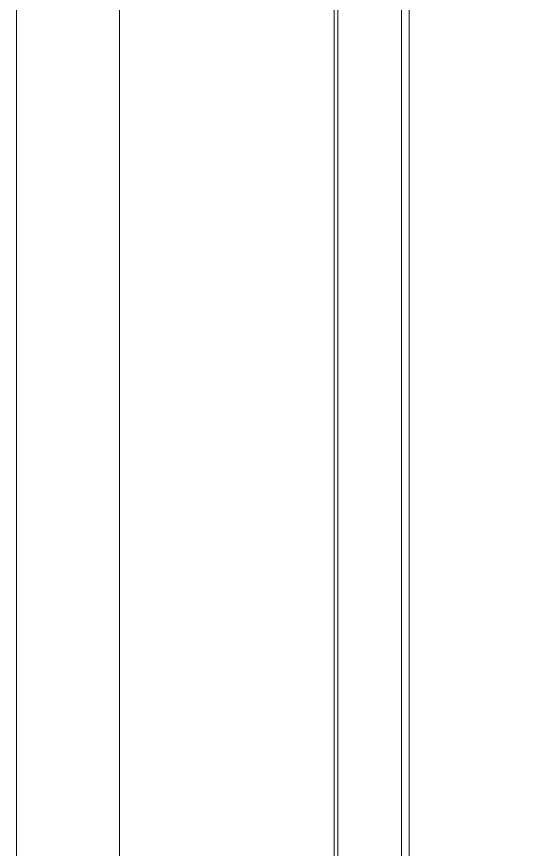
# Model space of a CAD drawing. Header units: millimetres. Extents: x 18217 to 37054, y 415 to 7180.
# Drawn here: x 18217 to 18673, y 2656 to 3410 of the extents above; entities that cross this region are included whole.
import ezdxf

# ---------------------------------------------------------------- set-up
doc = ezdxf.new("R2010")
doc.units = ezdxf.units.MM

# ---------------------------------------------------------------- blocks, each defined once
blk = doc.blocks.new('sdasdasdasdas')
at = {"linetype": 'ByBlock', "lineweight": 9}
for p, q in [((19375.08, 3178.47), (19375.08, 1953.66)), ((19377.91, 3176.84), (19377.91, 1952.02)), ((19425.99, 3152.34), (19425.99, 1979.78)), ((19431.65, 1979.78), (19431.65, 3149.08))]:
    blk.add_line(p, q, dxfattribs=at)

msp = doc.modelspace()

# ---------------------------------------------------------------- linework, layer by layer
at = {"linetype": 'ByBlock', "lineweight": 9}
for points in [[(26674.14, 7180.13), (26674.14, 1266), (18216.52, 1266), (18216.52, 7180.13)], [(26581.09, 7087.08), (26581.09, 1359.06), (18309.58, 1359.06), (18309.58, 7087.08)]]:
    msp.add_lwpolyline(points, close=True, dxfattribs=at)

# ---------------------------------------------------------------- block references
at = {"xscale": 1.2, "yscale": 1.2, "zscale": 1.2}
msp.add_blockref('sdasdasdasdas', (-4746.03, 155.66), dxfattribs=at)

doc.saveas('drawing.dxf')
